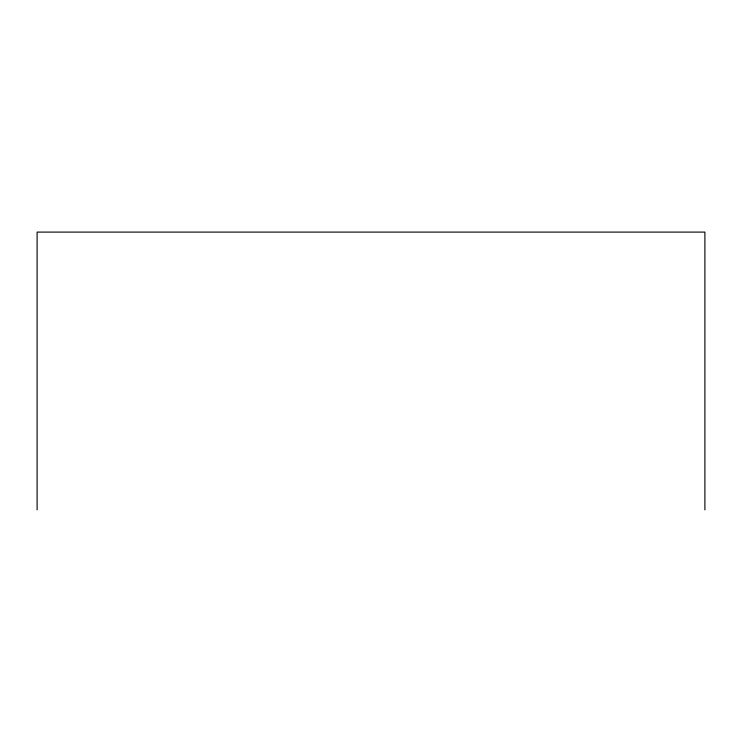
<?xml version="1.0" encoding="UTF-8"?>
<svg xmlns="http://www.w3.org/2000/svg" width="742" height="742" viewBox="0 0 742 742"><rect width="100%" height="100%" fill="white"/><g stroke="black" fill="none" stroke-linecap="round" stroke-linejoin="round"><path stroke-width="1.11" d="M704.9 509.902L704.9 232.098L37.1 232.098L37.1 509.902"/></g></svg>
